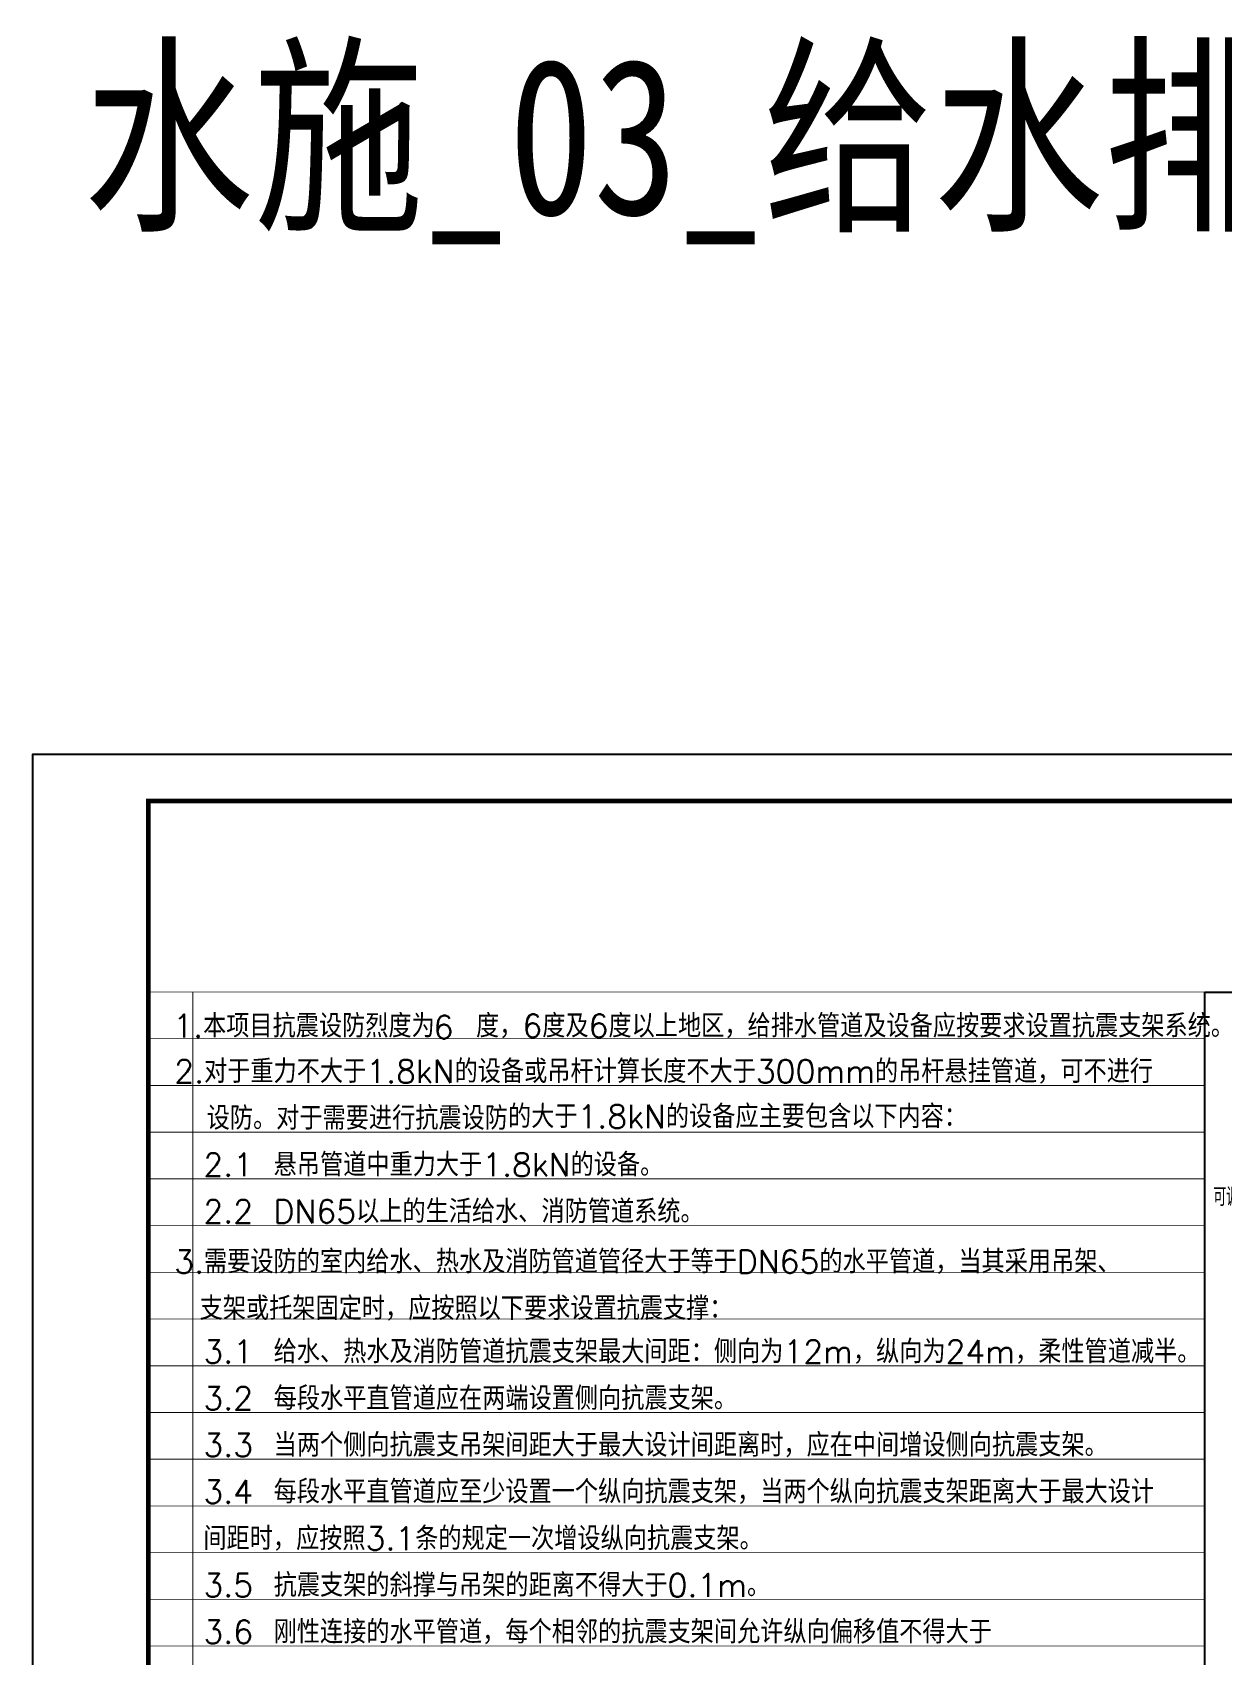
# Model space of a CAD drawing. Extents: x 1725261 to 1937680, y 860327 to 1571294.
# Drawn here: x 1791341 to 1817003, y 1242498 to 1277497 of the extents above; entities that cross this region are included whole.
import ezdxf

# ---------------------------------------------------------------- set-up
doc = ezdxf.new("R2010")
doc.units = 0
doc.header["$LTSCALE"] = 1000
doc.header["$MEASUREMENT"] = 0
for name, color, linetype in [('0s_水标注', 7, 'Continuous'), ('W_DIM', 4, 'Continuous'), ('WP_TEXTLINE', 107, 'Continuous'), ('图框', 140, 'Continuous'), ('导图字', 7, 'Continuous')]:
    doc.layers.add(name, color=color, linetype=linetype)
doc.layers.add('A-文字', color=3, linetype='Continuous', lineweight=30)
doc.styles.add('HZ', font='TXT', dxfattribs={"bigfont": 'HZTXT'})
doc.styles.add('wwp100', font='txt.shx', dxfattribs={"width": 0.7, "height": 400, "bigfont": 'hztxt.shx'})
doc.styles.add('黑体', font='simhei.ttf')

# ---------------------------------------------------------------- blocks, each defined once
blk = doc.blocks.new('GDGDGRDGDRGDR')
at = {"layer": '图框'}
blk.add_lwpolyline([(148133, -148204), (190183, -148204), (190183, -118504), (148133, -118504)], close=True, dxfattribs=at)
at = {"layer": '图框', "const_width": 50}
blk.add_lwpolyline([(149383, -147704), (189683, -147704), (189683, -119004), (149383, -119004)], close=True, dxfattribs=at)

msp = doc.modelspace()

# ---------------------------------------------------------------- linework, layer by layer
msp.add_lwpolyline([(1816638.2, 1256792.8), (1829315.4, 1256792.8), (1829315.4, 1241937.5), (1816638.2, 1241937.5)], close=True)
at = {"layer": '0s_水标注', "const_width": 18}
for points in [[(1793860.8, 1256792.8), (1793860.8, 1226552.8)], [(1794801.1, 1256792.8), (1794801.1, 1224536.8)]]:
    msp.add_lwpolyline(points, dxfattribs=at)
at = {"layer": 'A-文字'}
msp.add_lwpolyline([(1793841.1, 1260917.1), (1864445.2, 1260917.1), (1864445.2, 1203515.5), (1793841.1, 1203515.5)], close=True, dxfattribs=at)
at = {"layer": 'WP_TEXTLINE'}
for points, const_width in [([(1816638.2, 1256792.8), (1793860.8, 1256792.8)], 18), ([(1816638.2, 1256792.8), (1793860.8, 1256792.8)], 15), ([(1816638.2, 1256792.8), (1816638.2, 1224536.8)], 18), ([(1816638.2, 1255784.8), (1793860.8, 1255784.8)], 18), ([(1816638.2, 1254776.8), (1793860.8, 1254776.8)], 18), ([(1816638.2, 1253768.8), (1793860.8, 1253768.8)], 18), ([(1816638.2, 1252760.8), (1793860.8, 1252760.8)], 18), ([(1816638.2, 1251752.8), (1793860.8, 1251752.8)], 18), ([(1816638.2, 1250744.8), (1793860.8, 1250744.8)], 18), ([(1816638.2, 1249736.8), (1793860.8, 1249736.8)], 18), ([(1816638.2, 1248728.8), (1793860.8, 1248728.8)], 18), ([(1816638.2, 1247720.8), (1793860.8, 1247720.8)], 18), ([(1816638.2, 1246712.8), (1793860.8, 1246712.8)], 18), ([(1816638.2, 1245704.8), (1793860.8, 1245704.8)], 18), ([(1816638.2, 1244696.8), (1793860.8, 1244696.8)], 18), ([(1816638.2, 1243688.8), (1793860.8, 1243688.8)], 18), ([(1816638.2, 1242680.8), (1793860.8, 1242680.8)], 18)]:
    msp.add_lwpolyline(points, dxfattribs=dict(at, const_width=const_width))

# ---------------------------------------------------------------- block references
at = {"xscale": 2, "yscale": 2, "zscale": 2}
msp.add_blockref('GDGDGRDGDRGDR', (1495075.4, 1498925.5), dxfattribs=at)

# ---------------------------------------------------------------- texts
at = {"layer": '0s_水标注', "style": 'HZ'}
for s, p in [('1.本项目抗震设防烈度为  度，6度及6度以上地区，给排水管道及设备应按要求设置抗震支架系统。', (1794380.2, 1255811.7)), ('6', (1799999.7, 1255784.8)), ('2.对于重力不大于1.8kN的设备或吊杆计算长度不大于300mm的吊杆悬挂管道，可不进行 ', (1794402, 1254830.1)), ('的大于1.8kN的设备应主要包含以下内容：', (1801603.7, 1253856.8)), ('设防。对于需要进行抗震设防', (1795102, 1253822.1)), ('2.1 悬吊管道中重力大于1.8kN的设备。', (1795029.9, 1252816.4)), ('2.2 DN65以上的生活给水、消防管道系统。', (1795029.9, 1251808.4)), ('3.需要设防的室内给水、热水及消防管道管径大于等于DN65的水平管道，当其采用吊架、 ', (1794402, 1250724.6)), ('支架或托架固定时，应按照以下要求设置抗震支撑：', (1794949, 1249716.6)), ('3.1 给水、热水及消防管道抗震支架最大间距：侧向为12m，纵向为24m，柔性管道减半。', (1795029.9, 1248784.4)), ('3.2 每段水平直管道应在两端设置侧向抗震支架。', (1795029.9, 1247776.4)), ('3.3 当两个侧向抗震支吊架间距大于最大设计间距离时，应在中间增设侧向抗震支架。', (1795029.9, 1246768.4)), ('3.4 每段水平直管道应至少设置一个纵向抗震支架，当两个纵向抗震支架距离大于最大设计 ', (1795029.9, 1245760.4)), ('间距时，应按照3.1条的规定一次增设纵向抗震支架。', (1795029.9, 1244752.4)), ('3.5 抗震支架的斜撑与吊架的距离不得大于0.1m。', (1795029.9, 1243744.4)), ('3.6 刚性连接的水平管道，每个相邻的抗震支架间允许纵向偏移值不得大于 ', (1795029.9, 1242736.4))]:
    msp.add_text(s, height=500, dxfattribs=at).set_placement(p)
at = {"layer": 'W_DIM', "color": 7, "style": 'wwp100', "width": 0.7}
msp.add_text('可调式铰链A', height=400, dxfattribs=at).set_placement((1816823.5, 1252174.5))
at = {"layer": '导图字', "color": 1, "style": '黑体', "width": 0.8}
msp.add_text('水施_03_给水排水施工图设计说明（二）_A1', height=3364.726, dxfattribs=at).set_placement((1792442.1, 1273568.7))

doc.saveas('drawing.dxf')
